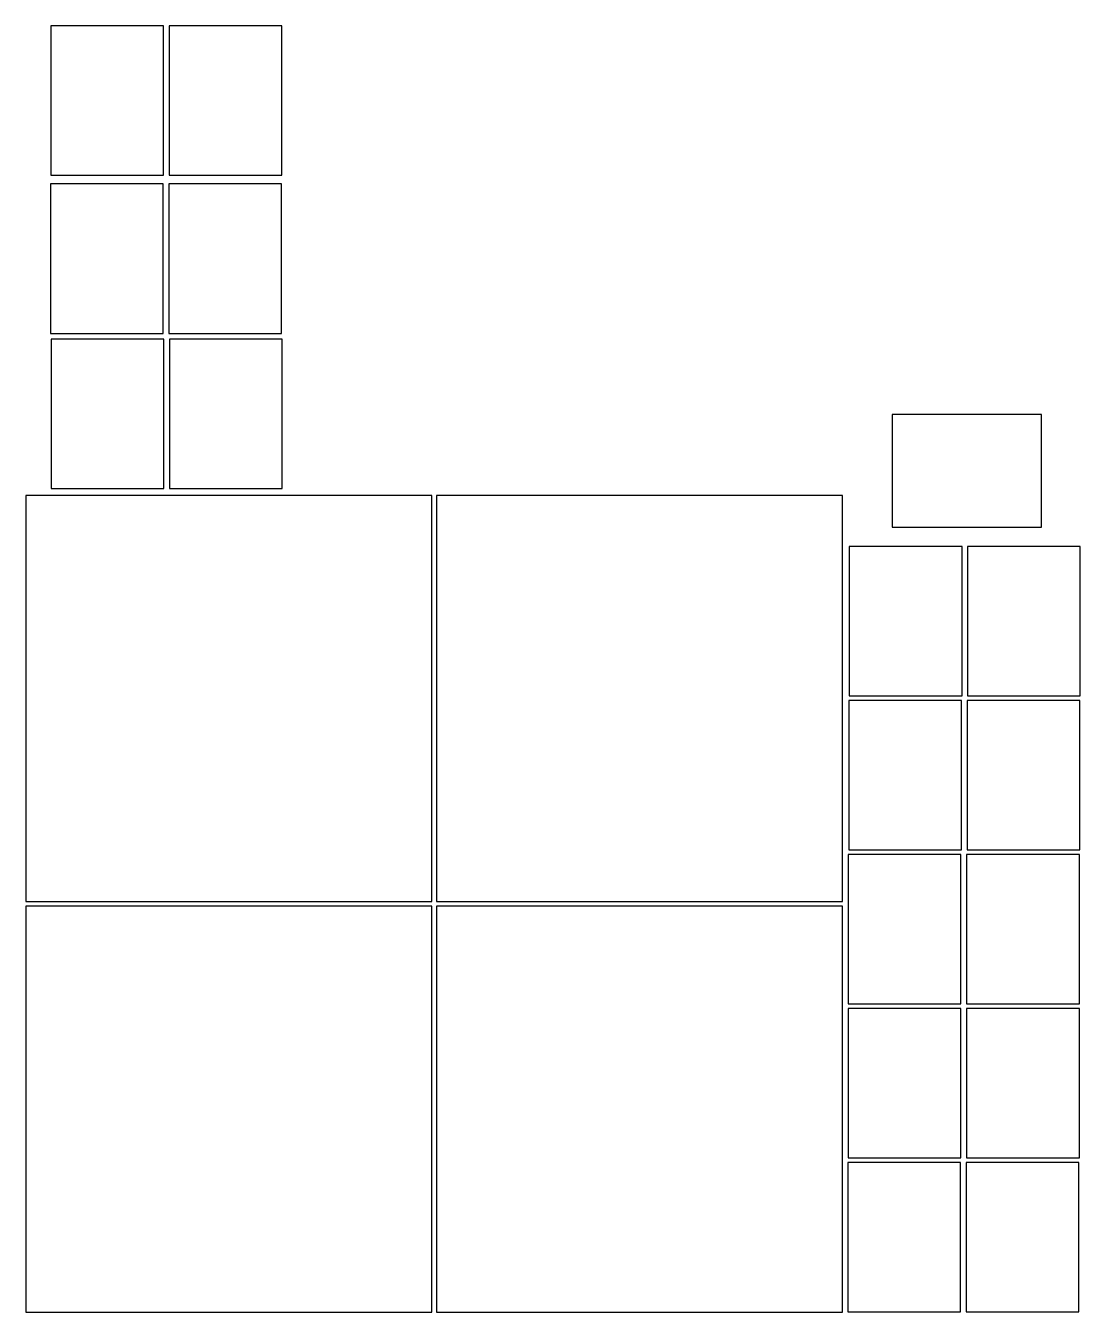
# Model space of a CAD drawing. Header units: inches. Extents: x 5 to 1155, y 5 to 1409.
import ezdxf

# ---------------------------------------------------------------- set-up
doc = ezdxf.new("R2010")
doc.units = ezdxf.units.IN
doc.header["$MEASUREMENT"] = 0

msp = doc.modelspace()

# ---------------------------------------------------------------- linework, layer by layer
for points in [[(155.3, 1245.5), (155.3, 1408.5), (32.3, 1408.5), (32.3, 1245.5)], [(284.3, 1245.5), (284.3, 1408.5), (161.3, 1408.5), (161.3, 1245.5)], [(155, 1072.9), (155, 1235.9), (32, 1235.9), (32, 1072.9)], [(284, 1072.9), (284, 1235.9), (161, 1235.9), (161, 1072.9)], [(155.6, 903.7), (155.6, 1066.7), (32.6, 1066.7), (32.6, 903.7)], [(284.7, 903.7), (284.7, 1066.7), (161.7, 1066.7), (161.7, 903.7)], [(1113.3, 984.4), (950.3, 984.4), (950.3, 861.4), (1113.3, 861.4)], [(448, 453), (448, 896), (5, 896), (5, 453)], [(896, 453), (896, 896), (453, 896), (453, 453)], [(1026.4, 677.4), (1026.4, 840.4), (903.4, 840.4), (903.4, 677.4)], [(1155.4, 677.4), (1155.4, 840.4), (1032.4, 840.4), (1032.4, 677.4)], [(1025.9, 509.4), (1025.9, 672.4), (902.9, 672.4), (902.9, 509.4)], [(1154.9, 509.4), (1154.9, 672.4), (1031.9, 672.4), (1031.9, 509.4)], [(1025.3, 341.4), (1025.3, 504.4), (902.3, 504.4), (902.3, 341.4)], [(1154.4, 341.4), (1154.4, 504.4), (1031.4, 504.4), (1031.4, 341.4)], [(448, 5), (448, 448), (5, 448), (5, 5)], [(896, 5), (896, 448), (453, 448), (453, 5)], [(1025.3, 173.4), (1025.3, 336.4), (902.3, 336.4), (902.3, 173.4)], [(1154.4, 173.4), (1154.4, 336.4), (1031.4, 336.4), (1031.4, 173.4)], [(1024.8, 5.5), (1024.8, 168.5), (901.8, 168.5), (901.8, 5.5)], [(1153.9, 5.5), (1153.9, 168.5), (1030.9, 168.5), (1030.9, 5.5)]]:
    msp.add_lwpolyline(points, close=True)

doc.saveas('drawing.dxf')
